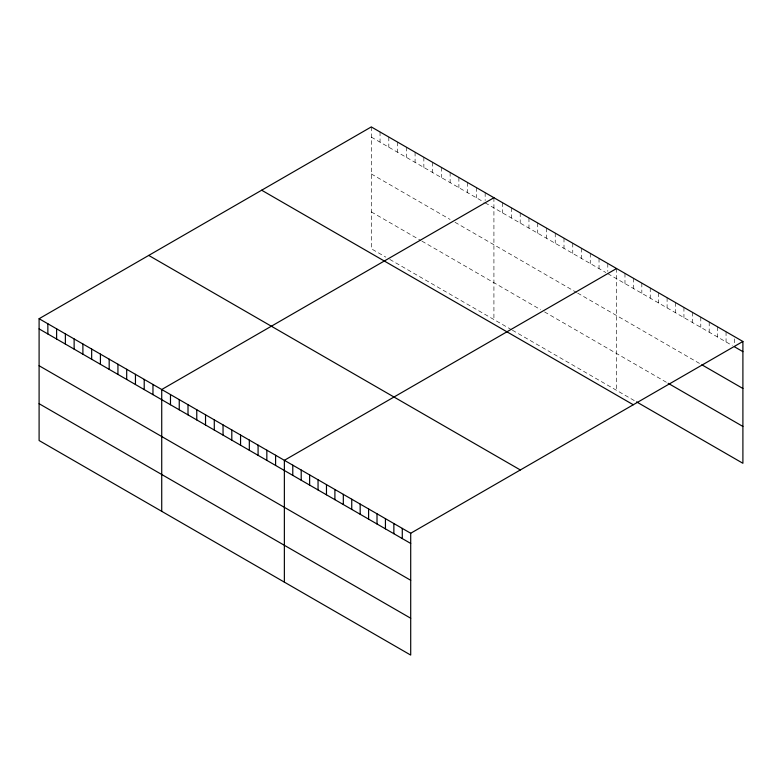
<?xml version="1.0" encoding="UTF-8"?>
<svg xmlns="http://www.w3.org/2000/svg" width="782" height="782" viewBox="0 0 782 782"><rect width="100%" height="100%" fill="white"/><g stroke="black" fill="none" stroke-linecap="round" stroke-linejoin="round"><path stroke-width="0.59" stroke-dasharray="3.91 2.93" d="M371.294 126.919L371.294 248.744L385.888 257.17M371.294 137.104L484.195 202.284M485.163 202.851L605.845 272.527M607.79 273.651L732.372 345.576M371.294 173.946L450.129 219.459M454.997 222.274L576.647 292.507M577.624 293.074L699.734 363.571M371.294 211.902L420.931 240.563M421.899 241.12L540.636 309.672M544.536 311.92L667.095 382.681M389.788 259.419L511.438 329.662M512.415 330.219L635.502 401.283M734.474 338.87L734.474 344.52M726.058 331.744L726.058 341.92M717.632 326.876L717.632 337.062M709.206 322.018L709.206 332.194M700.789 317.15L700.789 327.335M692.363 312.292L692.363 322.467M683.937 307.424L683.937 317.609M675.511 302.566L675.511 312.741M667.095 297.698L667.095 307.883M658.669 292.839L658.669 303.025M650.243 287.972L650.243 298.157M641.827 283.113L641.827 293.299M633.4 278.245L633.4 288.431M624.974 273.387L624.974 283.573M616.558 268.519L616.558 390.345M607.79 263.466L607.79 271.383M599.032 258.402L599.032 268.588M590.273 253.348L590.273 263.534M581.515 248.295L581.515 258.48M572.756 243.231L572.756 253.417M563.998 238.178L563.998 248.363M555.24 233.124L555.24 243.31M546.481 228.061L546.481 238.246M537.723 223.007L537.723 233.192M528.964 217.953L528.964 228.129M520.206 212.89L520.206 223.075M511.438 207.836L511.438 218.022M502.679 202.773L502.679 212.958M493.921 197.719L493.921 319.545M485.163 192.665L485.163 200.583M476.404 187.602L476.404 197.787M467.646 182.548L467.646 192.734M458.887 177.494L458.887 187.68M450.129 172.431L450.129 182.617M441.371 167.377L441.371 177.563M432.612 162.324L432.612 172.509M423.854 157.26L423.854 167.446M415.086 152.207L415.086 162.392M406.327 147.153L406.327 157.338M397.569 142.089L397.569 152.275M388.81 137.036L388.81 147.221M380.052 131.982L380.052 142.158"/><path stroke-width="1.17" d="M39.1 318.714L410.706 533.256L410.706 655.081L39.1 440.53L39.1 318.714L371.294 126.919L742.9 341.47L742.9 463.286L636.558 401.889M493.921 197.719L161.727 389.514L161.727 511.33M616.558 268.519L284.365 460.315L284.365 582.131M410.706 533.256L742.9 341.47M734.474 346.788L742.9 351.646M701.835 364.783L742.9 388.488M668.141 383.288L742.9 426.444M261.667 190.212L633.273 404.753M148.727 255.421L520.333 469.962M39.1 328.899L410.706 543.441M39.1 365.732L410.706 580.283M39.1 403.698L410.706 618.239M402.28 528.388L402.28 538.573M393.864 523.529L393.864 533.715M385.438 518.662L385.438 528.847M377.012 513.803L377.012 523.989M368.596 508.935L368.596 519.121M360.17 504.077L360.17 514.263M351.744 499.219L351.744 509.395M343.318 494.351L343.318 504.537M334.901 489.493L334.901 499.669M326.475 484.625L326.475 494.81M318.049 479.767L318.049 489.943M309.633 474.899L309.633 485.084M301.207 470.041L301.207 480.216M292.781 465.173L292.781 475.358M275.596 455.251L275.596 465.437M266.838 450.197L266.838 460.383M258.08 445.134L258.08 455.32M249.321 440.08L249.321 450.266M240.563 435.027L240.563 445.212M231.804 429.963L231.804 440.149M223.046 424.909L223.046 435.095M214.288 419.856L214.288 430.041M205.529 414.792L205.529 424.978M196.771 409.739L196.771 419.924M188.012 404.685L188.012 414.871M179.244 399.622L179.244 409.807M170.486 394.568L170.486 404.753M152.969 384.451L152.969 394.636M144.211 379.397L144.211 389.583M135.452 374.343L135.452 384.519M126.694 369.28L126.694 379.466M117.935 364.226L117.935 374.412M109.177 359.163L109.177 369.348M100.419 354.109L100.419 364.295M91.66 349.055L91.66 359.241M82.892 343.992L82.892 354.178M74.134 338.938L74.134 349.124M65.375 333.885L65.375 344.07M56.617 328.821L56.617 339.007M47.858 323.768L47.858 333.953"/></g></svg>
